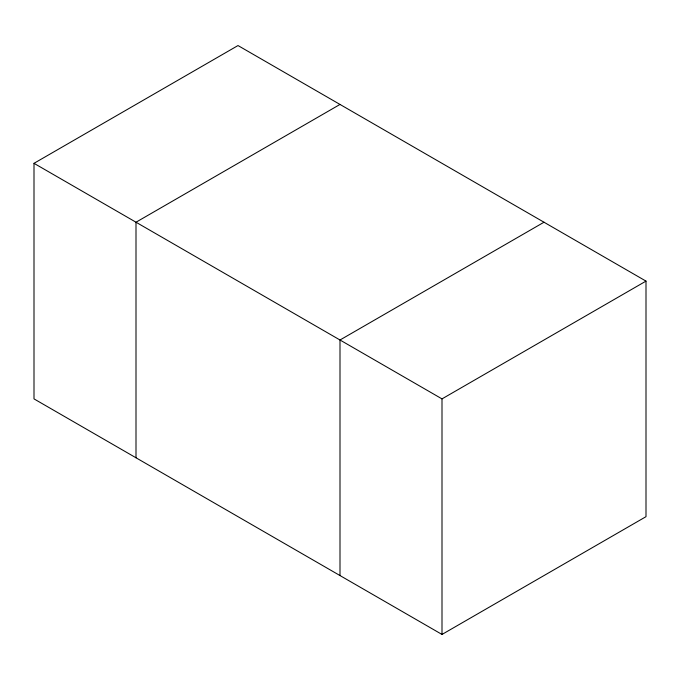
<?xml version="1.0" encoding="UTF-8"?>
<svg xmlns="http://www.w3.org/2000/svg" width="680" height="680" viewBox="0 0 680 680"><rect width="100%" height="100%" fill="white"/><g stroke="black" fill="none" stroke-linecap="round" stroke-linejoin="round"><path stroke-width="1.02" d="M34 163.327L238 45.552L646 281.112L646 516.673L442 634.448L34 398.888L34 163.327L442 398.888L646 281.112M340 104.439L136 222.224L136 457.776M544 222.224L340 340L340 575.56M442 398.888L442 634.448"/></g></svg>
